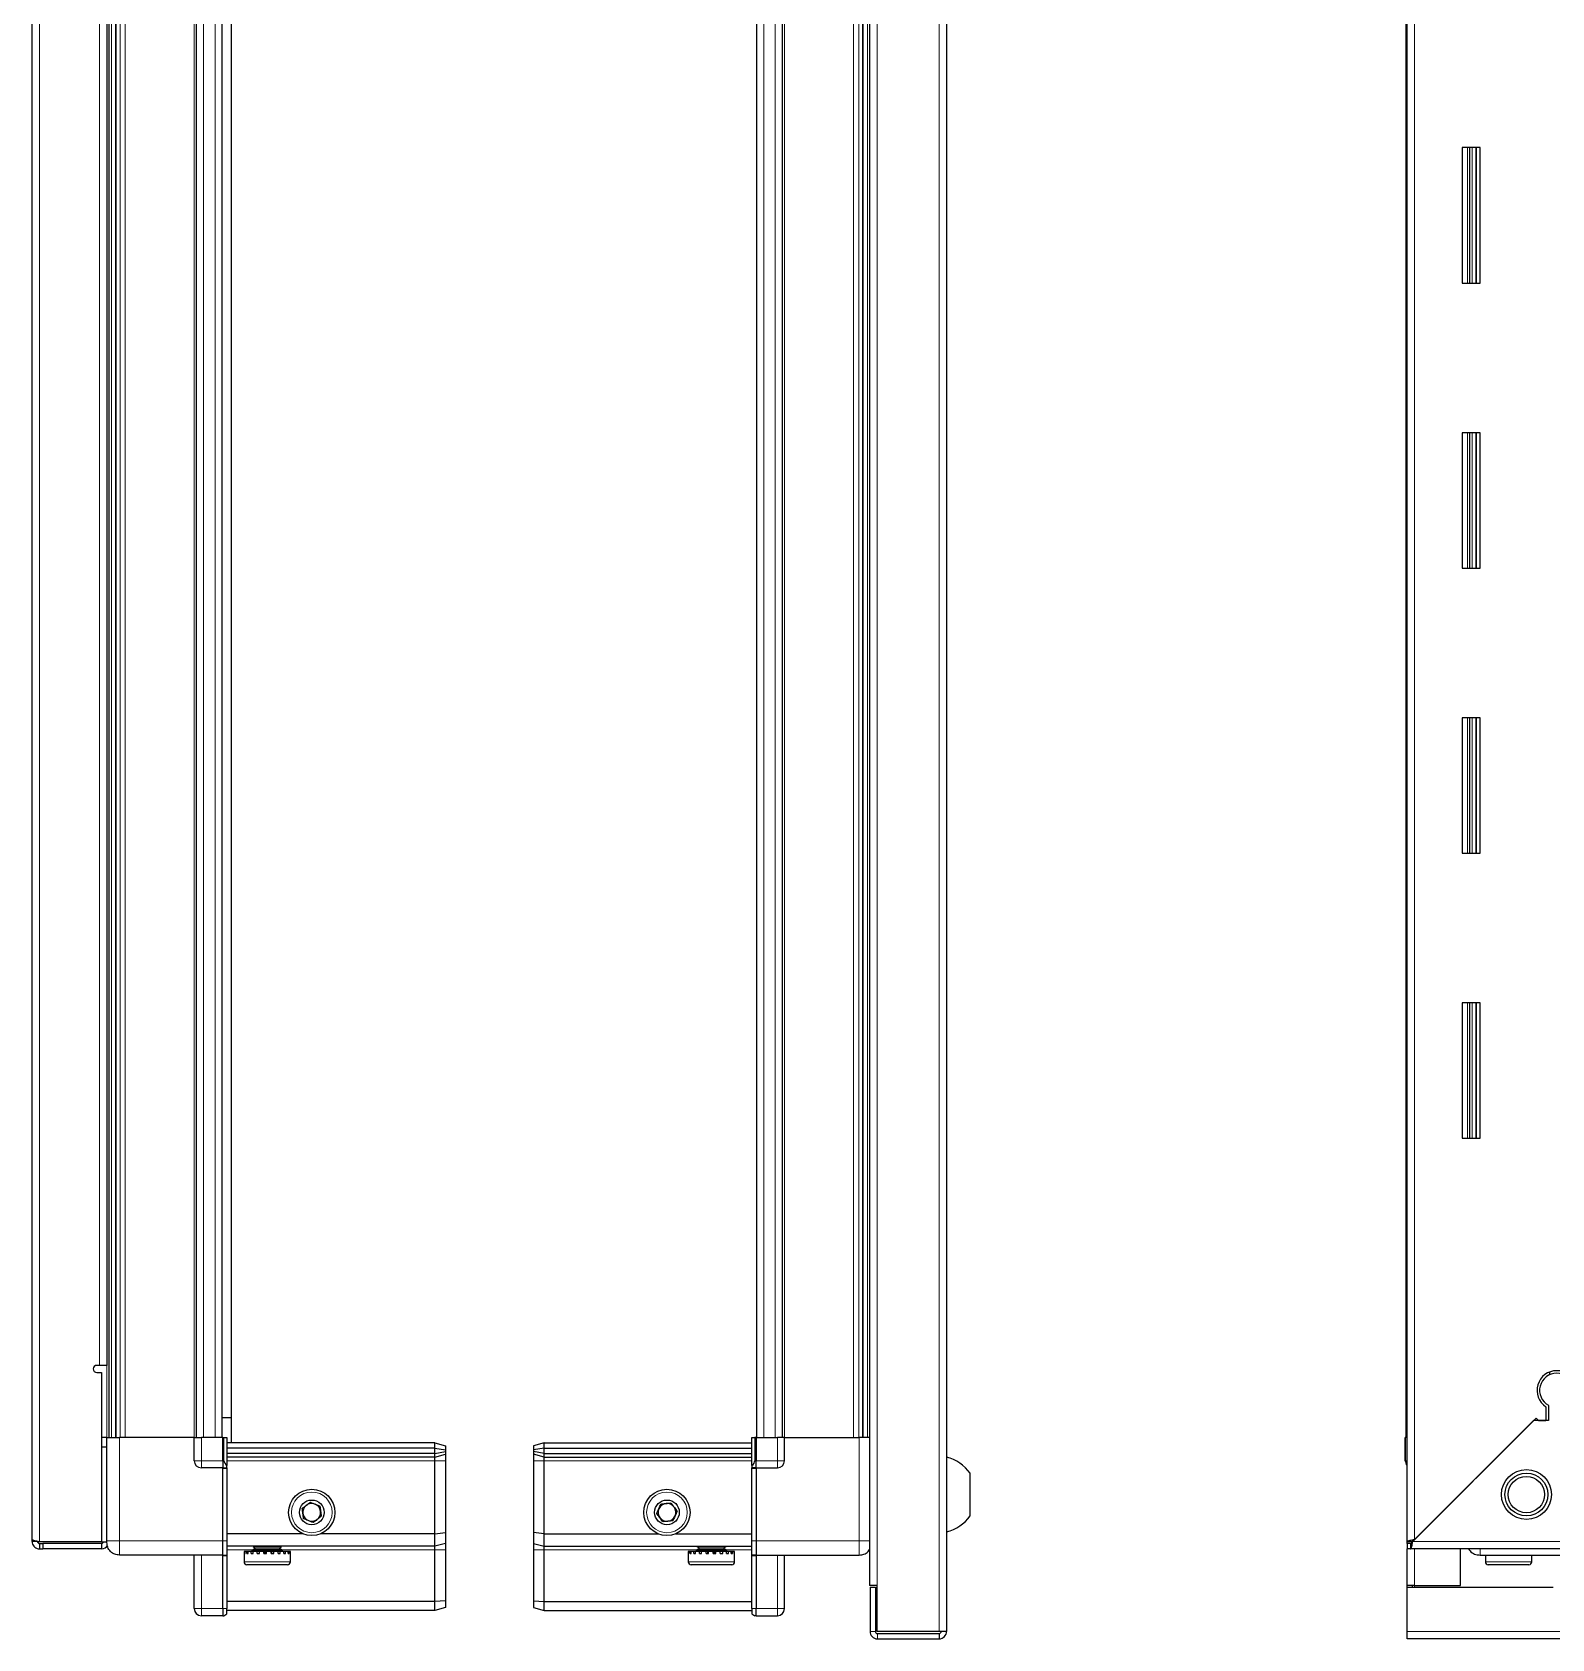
# Model space of a CAD drawing. Header units: millimetres. Extents: x 834 to 3118, y 640 to 2036.
# Drawn here: x 1856.7 to 2283.3, y 1077.3 to 1528.2 of the extents above; entities that cross this region are included whole.
import ezdxf

# ---------------------------------------------------------------- set-up
doc = ezdxf.new("R2010")
doc.units = ezdxf.units.MM

msp = doc.modelspace()

# ---------------------------------------------------------------- linework, layer by layer
at = {"color": 8, "linetype": 'Continuous', "lineweight": 18}
for p, q in [((2111.32, 1874.16), (2111.32, 1079.36)), ((2093.92, 1861.26), (2093.92, 1092.26)), ((1858.82, 1849.01), (1858.82, 1104.51)), ((2244.77, 1848.41), (2244.77, 1105.11)), ((1878.96, 1819.76), (1878.96, 1133.76)), ((1881.4, 1133.76), (1881.4, 1819.76)), ((1882.82, 1819.76), (1882.82, 1133.76)), ((1902.22, 1133.76), (1902.22, 1819.76)), ((1904.87, 1133.76), (1904.87, 1819.76)), ((1908.07, 1133.76), (1908.07, 1819.76)), ((2062.07, 1819.76), (2062.07, 1133.76)), ((2065.27, 1819.76), (2065.27, 1133.76)), ((2067.92, 1819.76), (2067.92, 1133.76)), ((2087.32, 1133.76), (2087.32, 1819.76)), ((2088.74, 1819.76), (2088.74, 1133.76)), ((2091.18, 1133.76), (2091.18, 1819.76)), ((1875.62, 1154.01), (1875.62, 1799.51)), ((2259.67, 1495.76), (2259.67, 1457.76)), ((2260.91, 1495.76), (2260.91, 1457.76)), ((2259.67, 1415.76), (2259.67, 1377.76)), ((2260.91, 1415.76), (2260.91, 1377.76)), ((2259.67, 1335.76), (2259.67, 1297.76)), ((2260.91, 1335.76), (2260.91, 1297.76)), ((2259.67, 1255.76), (2259.67, 1217.76)), ((2260.91, 1255.76), (2260.91, 1217.76)), ((1877.72, 1133.76), (1877.72, 1154.01)), ((1881.22, 1133.76), (1881.22, 1104.76)), ((1904.22, 1133.76), (1904.22, 1127.26)), ((2059.92, 1133.76), (2059.59, 1133.76)), ((2065.92, 1133.76), (2065.92, 1127.26)), ((2088.92, 1133.76), (2088.92, 1104.76)), ((1902.22, 1127.26), (1904.22, 1127.26)), ((1904.22, 1127.26), (1904.22, 1125.26)), ((1910.22, 1127.26), (1904.22, 1127.26)), ((1910.22, 1127.26), (1910.55, 1127.26)), ((1911.42, 1125.06), (1910.22, 1125.06)), ((1969.72, 1127.26), (1911.42, 1127.26)), ((1969.72, 1127.26), (1972.72, 1127.26)), ((2000.42, 1127.26), (1997.42, 1127.26)), ((2000.42, 1127.26), (2058.72, 1127.26)), ((2059.92, 1125.06), (2058.72, 1125.06)), ((2059.92, 1127.26), (2059.59, 1127.26)), ((2059.92, 1127.26), (2065.92, 1127.26)), ((2067.92, 1127.26), (2065.92, 1127.26)), ((2065.92, 1127.26), (2065.92, 1125.26)), ((2242.67, 1127.26), (2242.17, 1127.26)), ((1910.22, 1104.76), (1881.22, 1104.76)), ((1910.22, 1104.76), (1911.42, 1104.76)), ((2059.92, 1104.76), (2058.72, 1104.76)), ((2059.92, 1104.76), (2088.92, 1104.76)), ((1904.22, 1100.76), (1904.22, 1085.76)), ((1911.42, 1100.56), (1910.22, 1100.56)), ((1918.72, 1102.26), (1911.42, 1102.26)), ((1969.72, 1102.26), (1926.72, 1102.26)), ((1972.72, 1102.26), (1969.72, 1102.26)), ((1997.42, 1102.26), (2000.42, 1102.26)), ((2000.42, 1102.26), (2043.42, 1102.26)), ((2051.42, 1102.26), (2058.72, 1102.26)), ((2059.92, 1100.56), (2058.72, 1100.56)), ((2065.92, 1100.76), (2065.92, 1085.76)), ((2244.27, 1104.61), (2307.17, 1104.61)), ((2244.77, 1092.26), (2244.77, 1102.51)), ((1916.39, 1098.86), (1916.22, 1098.86)), ((1929.22, 1098.86), (1916.39, 1098.86)), ((2053.92, 1098.86), (2040.92, 1098.86)), ((2268.98, 1098.86), (2264.67, 1098.86)), ((2277.67, 1098.86), (2268.98, 1098.86)), ((2244.77, 1091.76), (2244.77, 1092.26)), ((1904.22, 1085.76), (1902.22, 1085.76)), ((1910.22, 1085.76), (1904.22, 1085.76)), ((1904.22, 1085.76), (1904.22, 1083.76)), ((1910.22, 1085.76), (1911.42, 1085.76)), ((2059.92, 1085.76), (2058.72, 1085.76)), ((2059.92, 1085.76), (2065.92, 1085.76)), ((2065.92, 1085.76), (2067.92, 1085.76)), ((2065.92, 1085.76), (2065.92, 1083.76)), ((2093.42, 1079.36), (2091.92, 1079.36)), ((2094.02, 1078.76), (2094.02, 1077.26)), ((3041.67, 1079.36), (2242.67, 1079.36))]:
    msp.add_line(p, q, dxfattribs=at)
at = {"color": 7, "linetype": 'Continuous', "lineweight": 25}
for p, q in [((2113.42, 1874.16), (2113.42, 1079.36)), ((2091.82, 1861.26), (2091.82, 1092.26)), ((2242.67, 1104.51), (2242.67, 1849.01)), ((1856.72, 1105.11), (1856.72, 1848.41)), ((1878.37, 1133.76), (1878.37, 1819.76)), ((1880.16, 1819.76), (1880.16, 1133.76)), ((1880.2, 1819.76), (1880.2, 1133.76)), ((1902.87, 1133.76), (1902.87, 1819.76)), ((1910.07, 1133.76), (1910.07, 1819.76)), ((2060.07, 1819.76), (2060.07, 1133.76)), ((2067.27, 1819.76), (2067.27, 1133.76)), ((2089.94, 1133.76), (2089.94, 1819.76)), ((2089.98, 1133.76), (2089.98, 1819.76)), ((2091.77, 1819.76), (2091.77, 1133.76)), ((2242.32, 1819.76), (2242.32, 1133.76)), ((1912.57, 1812.76), (1912.57, 1139.26)), ((1877.72, 1799.51), (1877.72, 1154.01)), ((2263.17, 1495.76), (2258.17, 1495.76)), ((2258.17, 1495.76), (2258.17, 1457.76)), ((2260.32, 1457.76), (2260.32, 1495.76)), ((2262.11, 1457.76), (2262.11, 1495.76)), ((2262.15, 1457.76), (2262.15, 1495.76)), ((2263.17, 1457.76), (2263.17, 1495.76)), ((2258.17, 1457.76), (2263.17, 1457.76)), ((2263.17, 1415.76), (2258.17, 1415.76)), ((2258.17, 1415.76), (2258.17, 1377.76)), ((2260.32, 1377.76), (2260.32, 1415.76)), ((2262.11, 1377.76), (2262.11, 1415.76)), ((2262.15, 1377.76), (2262.15, 1415.76)), ((2263.17, 1377.76), (2263.17, 1415.76)), ((2258.17, 1377.76), (2263.17, 1377.76)), ((2263.17, 1335.76), (2258.17, 1335.76)), ((2258.17, 1335.76), (2258.17, 1297.76)), ((2260.32, 1297.76), (2260.32, 1335.76)), ((2262.11, 1297.76), (2262.11, 1335.76)), ((2262.15, 1297.76), (2262.15, 1335.76)), ((2263.17, 1297.76), (2263.17, 1335.76)), ((2258.17, 1297.76), (2263.17, 1297.76)), ((2263.17, 1255.76), (2258.17, 1255.76)), ((2258.17, 1255.76), (2258.17, 1217.76)), ((2260.32, 1217.76), (2260.32, 1255.76)), ((2262.11, 1217.76), (2262.11, 1255.76)), ((2262.15, 1217.76), (2262.15, 1255.76)), ((2263.17, 1217.76), (2263.17, 1255.76)), ((2258.17, 1217.76), (2263.17, 1217.76)), ((1875.62, 1154.01), (1874.87, 1154.01)), ((1874.87, 1152.01), (1876.22, 1152.01)), ((1877.72, 1154.01), (1875.62, 1154.01)), ((1876.22, 1152.01), (1876.22, 1104.51)), ((2282.67, 1152.13), (2282.67, 1151.37)), ((2281.67, 1142.4), (2281.67, 1138.51)), ((2282.37, 1142.79), (2282.37, 1138.51)), ((1912.57, 1139.26), (1910.07, 1139.26)), ((1912.57, 1139.26), (1912.57, 1132.26)), ((2278.17, 1138.51), (2244.27, 1104.61)), ((2244.77, 1105.11), (2278.87, 1139.21)), ((2282.37, 1138.51), (2278.17, 1138.51)), ((2278.87, 1139.21), (2279.57, 1138.51)), ((2279.57, 1138.51), (2281.67, 1138.51)), ((1877.72, 1133.76), (1876.22, 1133.76)), ((1877.72, 1104.76), (1877.72, 1133.76)), ((1902.22, 1133.76), (1881.22, 1133.76)), ((1902.22, 1127.26), (1902.22, 1133.76)), ((1902.22, 1133.76), (1904.22, 1133.76)), ((1910.22, 1133.76), (1904.22, 1133.76)), ((1910.22, 1127.26), (1910.22, 1133.76)), ((1910.22, 1133.76), (1910.55, 1133.76)), ((1910.55, 1127.26), (1910.55, 1133.76)), ((1910.55, 1133.76), (1911.42, 1133.76)), ((1911.42, 1133.76), (1911.42, 1125.93)), ((1969.72, 1132.26), (1911.42, 1132.26)), ((1969.72, 1130.76), (1969.72, 1132.26)), ((1969.72, 1132.26), (1972.72, 1131.45)), ((2000.42, 1132.26), (1997.42, 1131.45)), ((2000.42, 1130.76), (2000.42, 1132.26)), ((2000.42, 1132.26), (2058.72, 1132.26)), ((2058.72, 1125.93), (2058.72, 1133.76)), ((2058.72, 1133.76), (2059.59, 1133.76)), ((2059.59, 1133.76), (2059.59, 1133.76)), ((2059.59, 1133.76), (2059.59, 1127.26)), ((2059.92, 1133.76), (2059.59, 1133.76)), ((2059.92, 1133.76), (2059.92, 1127.26)), ((2059.92, 1133.76), (2059.92, 1133.76)), ((2059.92, 1133.76), (2065.92, 1133.76)), ((2059.92, 1133.76), (2059.92, 1127.26)), ((2067.92, 1133.76), (2065.92, 1133.76)), ((2067.92, 1127.26), (2067.92, 1133.76)), ((2067.92, 1133.76), (2088.92, 1133.76)), ((2242.17, 1133.76), (2242.17, 1133.76)), ((2242.17, 1127.26), (2242.17, 1133.76)), ((2242.17, 1133.76), (2242.17, 1133.76)), ((2242.17, 1133.76), (2242.17, 1127.26)), ((2242.67, 1133.76), (2242.17, 1133.76)), ((1877.72, 1131.01), (1876.22, 1131.01)), ((1969.72, 1130.76), (1911.42, 1130.76)), ((1969.72, 1129.26), (1911.42, 1129.26)), ((1969.72, 1128.26), (1911.42, 1128.26)), ((1969.72, 1129.26), (1969.72, 1130.76)), ((1969.72, 1130.76), (1972.72, 1130.3)), ((1969.72, 1129.26), (1972.72, 1129.8)), ((1969.72, 1128.26), (1969.72, 1129.26)), ((1969.72, 1128.26), (1972.72, 1129.06)), ((1969.72, 1127.26), (1969.72, 1128.26)), ((1972.72, 1131.45), (1972.72, 1130.3)), ((1972.72, 1130.3), (1972.72, 1129.8)), ((1972.72, 1129.8), (1972.72, 1129.06)), ((1972.72, 1129.06), (1972.72, 1127.26)), ((1997.42, 1131.45), (1997.42, 1130.3)), ((2000.42, 1130.76), (1997.42, 1130.3)), ((1997.42, 1130.3), (1997.42, 1129.8)), ((2000.42, 1129.26), (1997.42, 1129.8)), ((1997.42, 1129.8), (1997.42, 1129.06)), ((2000.42, 1128.26), (1997.42, 1129.06)), ((1997.42, 1129.06), (1997.42, 1127.26)), ((2000.42, 1129.26), (2000.42, 1130.76)), ((2000.42, 1130.76), (2058.72, 1130.76)), ((2000.42, 1129.26), (2058.72, 1129.26)), ((2000.42, 1128.26), (2000.42, 1129.26)), ((2000.42, 1128.26), (2058.72, 1128.26)), ((2000.42, 1127.26), (2000.42, 1128.26)), ((1910.22, 1125.26), (1904.22, 1125.26)), ((1910.22, 1127.26), (1910.22, 1125.26)), ((1910.22, 1127.26), (1910.22, 1125.26)), ((1910.22, 1125.26), (1911.42, 1125.26)), ((1910.22, 1125.06), (1910.22, 1125.26)), ((1910.22, 1104.76), (1910.22, 1125.06)), ((1911.42, 1125.26), (1911.42, 1125.93)), ((1911.42, 1125.26), (1911.42, 1125.06)), ((1911.42, 1125.06), (1911.42, 1104.76)), ((1969.72, 1106.76), (1969.72, 1127.26)), ((1972.72, 1127.26), (1972.72, 1107.09)), ((1997.42, 1127.26), (1997.42, 1107.09)), ((2000.42, 1106.76), (2000.42, 1127.26)), ((2058.72, 1125.93), (2058.72, 1125.26)), ((2059.92, 1125.26), (2058.72, 1125.26)), ((2058.72, 1125.06), (2058.72, 1125.26)), ((2058.72, 1104.76), (2058.72, 1125.06)), ((2059.92, 1125.26), (2059.92, 1127.26)), ((2059.92, 1125.26), (2059.92, 1125.06)), ((2059.92, 1125.26), (2065.92, 1125.26)), ((2059.92, 1125.06), (2059.92, 1104.76)), ((2120.02, 1111.76), (2120.02, 1123.76)), ((2242.67, 1125.93), (2242.67, 1125.93)), ((1856.72, 1104.61), (1856.72, 1105.11)), ((1910.22, 1100.76), (1910.22, 1104.76)), ((1932.72, 1106.76), (1911.42, 1106.76)), ((1911.42, 1104.76), (1911.42, 1100.76)), ((1969.72, 1106.76), (1937.72, 1106.76)), ((1969.72, 1106.76), (1972.72, 1107.09)), ((1969.72, 1103.26), (1969.72, 1106.76)), ((1972.72, 1107.09), (1972.72, 1104.06)), ((2000.42, 1106.76), (1997.42, 1107.09)), ((1997.42, 1107.09), (1997.42, 1104.06)), ((2000.42, 1106.76), (2032.42, 1106.76)), ((2000.42, 1103.26), (2000.42, 1106.76)), ((2037.42, 1106.76), (2058.72, 1106.76)), ((2058.72, 1100.76), (2058.72, 1104.76)), ((2059.92, 1104.76), (2059.92, 1100.76)), ((1858.22, 1104.61), (1856.72, 1104.61)), ((1876.22, 1104.51), (1858.82, 1104.51)), ((1858.82, 1104.01), (1858.82, 1102.51)), ((1858.82, 1104.01), (1859.72, 1104.01)), ((1858.82, 1102.51), (1859.72, 1102.51)), ((1859.72, 1104.01), (1859.72, 1102.51)), ((1876.22, 1104.01), (1859.72, 1104.01)), ((1876.22, 1102.51), (1859.72, 1102.51)), ((1876.22, 1104.51), (1877.72, 1104.51)), ((1876.22, 1104.01), (1876.22, 1102.51)), ((1910.22, 1100.76), (1881.22, 1100.76)), ((1902.22, 1085.76), (1902.22, 1100.76)), ((1910.22, 1100.76), (1911.42, 1100.76)), ((1910.22, 1100.56), (1910.22, 1100.76)), ((1910.22, 1085.76), (1910.22, 1100.56)), ((1969.72, 1103.26), (1911.42, 1103.26)), ((1911.42, 1100.76), (1911.42, 1100.56)), ((1911.42, 1100.56), (1911.42, 1085.76)), ((1916.22, 1101.76), (1916.22, 1098.86)), ((1916.32, 1101.76), (1916.22, 1101.76)), ((1916.32, 1101.26), (1916.32, 1101.76)), ((1916.48, 1101.76), (1916.32, 1101.76)), ((1916.32, 1101.26), (1916.48, 1101.26)), ((1916.48, 1101.26), (1916.48, 1101.76)), ((1916.97, 1101.76), (1916.48, 1101.76)), ((1916.97, 1101.26), (1916.97, 1101.76)), ((1917.35, 1101.76), (1916.97, 1101.76)), ((1916.97, 1101.26), (1917.35, 1101.26)), ((1917.35, 1101.26), (1917.35, 1101.76)), ((1918.19, 1101.76), (1917.35, 1101.76)), ((1918.19, 1101.26), (1918.19, 1101.76)), ((1918.75, 1101.76), (1918.19, 1101.76)), ((1918.19, 1101.26), (1918.75, 1101.26)), ((1918.32, 1101.86), (1918.32, 1101.76)), ((1923.72, 1101.86), (1918.32, 1101.86)), ((1918.72, 1103.26), (1918.72, 1103.22)), ((1918.72, 1103.22), (1919.41, 1102.74)), ((1918.82, 1103.22), (1918.72, 1103.22)), ((1919.41, 1102.74), (1918.72, 1102.26)), ((1918.82, 1102.26), (1918.72, 1102.26)), ((1918.75, 1101.26), (1918.75, 1101.76)), ((1919.85, 1101.76), (1918.75, 1101.76)), ((1926.72, 1103.22), (1918.82, 1103.22)), ((1926.72, 1102.26), (1918.82, 1102.26)), ((1919.5, 1102.74), (1919.41, 1102.74)), ((1926.03, 1102.74), (1919.5, 1102.74)), ((1919.85, 1101.26), (1919.85, 1101.76)), ((1920.54, 1101.76), (1919.85, 1101.76)), ((1919.85, 1101.26), (1920.54, 1101.26)), ((1920.54, 1101.26), (1920.54, 1101.76)), ((1921.8, 1101.76), (1920.54, 1101.76)), ((1921.8, 1101.26), (1921.8, 1101.76)), ((1922.1, 1101.76), (1921.8, 1101.76)), ((1921.8, 1101.26), (1922.53, 1101.26)), ((1922.1, 1101.26), (1922.1, 1101.76)), ((1922.53, 1101.26), (1922.53, 1101.76)), ((1923.83, 1101.76), (1922.53, 1101.76)), ((1927.12, 1101.86), (1923.72, 1101.86)), ((1923.83, 1101.26), (1923.83, 1101.76)), ((1923.83, 1101.26), (1924.55, 1101.26)), ((1923.96, 1101.26), (1923.96, 1101.76)), ((1924.55, 1101.76), (1923.96, 1101.76)), ((1924.55, 1101.26), (1924.55, 1101.76)), ((1925.76, 1101.76), (1924.55, 1101.76)), ((1925.76, 1101.26), (1925.76, 1101.76)), ((1926.39, 1101.76), (1925.76, 1101.76)), ((1925.76, 1101.26), (1926.39, 1101.26)), ((1926.03, 1102.74), (1926.72, 1103.22)), ((1926.72, 1102.26), (1926.03, 1102.74)), ((1926.39, 1101.26), (1926.39, 1101.76)), ((1927.38, 1101.76), (1926.39, 1101.76)), ((1926.72, 1103.22), (1926.72, 1103.26)), ((1927.12, 1101.76), (1927.12, 1101.86)), ((1927.38, 1101.26), (1927.38, 1101.76)), ((1927.87, 1101.76), (1927.38, 1101.76)), ((1927.38, 1101.26), (1927.87, 1101.26)), ((1927.87, 1101.26), (1927.87, 1101.76)), ((1928.55, 1101.76), (1927.87, 1101.76)), ((1928.55, 1101.26), (1928.55, 1101.76)), ((1928.84, 1101.76), (1928.55, 1101.76)), ((1928.55, 1101.26), (1928.84, 1101.26)), ((1928.84, 1101.26), (1928.84, 1101.76)), ((1929.15, 1101.76), (1928.84, 1101.76)), ((1929.15, 1101.26), (1929.15, 1101.76)), ((1929.22, 1101.76), (1929.15, 1101.76)), ((1929.15, 1101.26), (1929.22, 1101.26)), ((1929.22, 1098.86), (1929.22, 1101.76)), ((1929.22, 1101.26), (1929.22, 1101.76)), ((1929.22, 1101.76), (1929.22, 1101.76)), ((1972.72, 1104.06), (1969.72, 1103.26)), ((1969.72, 1102.26), (1969.72, 1103.26)), ((1969.72, 1087.76), (1969.72, 1102.26)), ((1972.72, 1104.06), (1972.72, 1102.26)), ((1972.72, 1102.26), (1972.72, 1087.91)), ((1997.42, 1104.06), (2000.42, 1103.26)), ((1997.42, 1104.06), (1997.42, 1102.26)), ((1997.42, 1102.26), (1997.42, 1087.91)), ((2000.42, 1103.26), (2058.72, 1103.26)), ((2000.42, 1102.26), (2000.42, 1103.26)), ((2000.42, 1087.76), (2000.42, 1102.26)), ((2040.92, 1101.76), (2040.92, 1098.86)), ((2040.94, 1101.76), (2040.92, 1101.76)), ((2040.94, 1101.26), (2040.94, 1101.76)), ((2041.04, 1101.76), (2040.94, 1101.76)), ((2040.94, 1101.26), (2041.04, 1101.26)), ((2041.04, 1101.26), (2041.04, 1101.76)), ((2041.41, 1101.76), (2041.04, 1101.76)), ((2041.41, 1101.26), (2041.41, 1101.76)), ((2041.73, 1101.76), (2041.41, 1101.76)), ((2041.41, 1101.26), (2041.73, 1101.26)), ((2041.73, 1101.26), (2041.73, 1101.76)), ((2042.47, 1101.76), (2041.73, 1101.76)), ((2042.47, 1101.26), (2042.47, 1101.76)), ((2042.97, 1101.76), (2042.47, 1101.76)), ((2042.47, 1101.26), (2042.97, 1101.26)), ((2042.97, 1101.26), (2042.97, 1101.76)), ((2044.01, 1101.76), (2042.97, 1101.76)), ((2043.02, 1101.86), (2043.02, 1101.76)), ((2051.82, 1101.86), (2043.02, 1101.86)), ((2043.42, 1103.26), (2043.42, 1103.22)), ((2043.42, 1103.22), (2044.11, 1102.74)), ((2051.42, 1103.22), (2043.42, 1103.22)), ((2044.11, 1102.74), (2043.42, 1102.26)), ((2051.42, 1102.26), (2043.42, 1102.26)), ((2044.01, 1101.26), (2044.01, 1101.76)), ((2044.66, 1101.76), (2044.01, 1101.76)), ((2044.01, 1101.26), (2044.66, 1101.26)), ((2050.73, 1102.74), (2044.11, 1102.74)), ((2044.66, 1101.26), (2044.66, 1101.76)), ((2045.89, 1101.76), (2044.66, 1101.76)), ((2045.89, 1101.26), (2045.89, 1101.76)), ((2046.38, 1101.76), (2045.89, 1101.76)), ((2045.89, 1101.26), (2046.61, 1101.26)), ((2046.38, 1101.26), (2046.38, 1101.76)), ((2046.61, 1101.26), (2046.61, 1101.76)), ((2047.91, 1101.76), (2046.61, 1101.76)), ((2047.91, 1101.26), (2047.91, 1101.76)), ((2047.91, 1101.26), (2048.64, 1101.26)), ((2048.25, 1101.26), (2048.25, 1101.76)), ((2048.64, 1101.76), (2048.25, 1101.76)), ((2048.64, 1101.26), (2048.64, 1101.76)), ((2049.89, 1101.76), (2048.64, 1101.76)), ((2049.89, 1101.26), (2049.89, 1101.76)), ((2050.56, 1101.76), (2049.89, 1101.76)), ((2049.89, 1101.26), (2050.56, 1101.26)), ((2050.56, 1101.26), (2050.56, 1101.76)), ((2051.63, 1101.76), (2050.56, 1101.76)), ((2050.73, 1102.74), (2051.42, 1103.22)), ((2051.42, 1102.26), (2050.73, 1102.74)), ((2051.42, 1103.22), (2051.42, 1103.26)), ((2051.63, 1101.26), (2051.63, 1101.76)), ((2052.16, 1101.76), (2051.63, 1101.76)), ((2051.63, 1101.26), (2052.16, 1101.26)), ((2051.82, 1101.76), (2051.82, 1101.86)), ((2052.16, 1101.26), (2052.16, 1101.76)), ((2052.95, 1101.76), (2052.16, 1101.76)), ((2052.95, 1101.26), (2052.95, 1101.76)), ((2053.3, 1101.76), (2052.95, 1101.76)), ((2052.95, 1101.26), (2053.3, 1101.26)), ((2053.3, 1101.26), (2053.3, 1101.76)), ((2053.74, 1101.76), (2053.3, 1101.76)), ((2053.74, 1101.26), (2053.74, 1101.76)), ((2053.87, 1101.76), (2053.74, 1101.76)), ((2053.74, 1101.26), (2053.87, 1101.26)), ((2053.87, 1101.26), (2053.87, 1101.76)), ((2053.92, 1101.76), (2053.87, 1101.76)), ((2053.92, 1098.86), (2053.92, 1101.76)), ((2059.92, 1100.76), (2058.72, 1100.76)), ((2058.72, 1100.56), (2058.72, 1100.76)), ((2058.72, 1085.76), (2058.72, 1100.56)), ((2059.92, 1100.76), (2059.92, 1100.56)), ((2059.92, 1100.76), (2088.92, 1100.76)), ((2059.92, 1100.56), (2059.92, 1085.76)), ((2059.92, 1100.56), (2059.92, 1085.76)), ((2067.92, 1085.76), (2067.92, 1100.76)), ((2242.67, 1104.01), (2242.67, 1104.51)), ((2244.17, 1104.51), (2242.67, 1104.51)), ((2242.67, 1104.01), (2242.67, 1102.51)), ((2243.67, 1104.01), (2242.67, 1104.01)), ((2242.67, 1092.26), (2242.67, 1102.51)), ((2243.67, 1102.51), (2242.67, 1102.51)), ((2243.67, 1104.01), (2243.67, 1102.51)), ((2307.17, 1102.51), (2243.67, 1102.51)), ((2257.67, 1092.26), (2257.67, 1102.51)), ((2263.17, 1100.76), (2292.17, 1100.76)), ((2264.67, 1100.76), (2264.67, 1098.86)), ((2277.67, 1098.86), (2277.67, 1100.76)), ((1917.17, 1098.06), (1917.02, 1098.06)), ((1928.42, 1098.06), (1917.17, 1098.06)), ((2053.12, 1098.06), (2041.72, 1098.06)), ((2269.25, 1098.06), (2265.47, 1098.06)), ((2276.87, 1098.06), (2269.25, 1098.06)), ((2093.92, 1092.26), (2091.82, 1092.26)), ((2091.92, 1091.76), (2093.42, 1091.76)), ((2091.92, 1091.76), (2091.92, 1079.36)), ((2093.42, 1091.76), (2093.42, 1079.36)), ((2093.92, 1079.36), (2093.92, 1092.26)), ((2244.77, 1092.26), (2242.67, 1092.26)), ((2242.67, 1091.76), (2242.67, 1092.26)), ((2242.67, 1079.36), (2242.67, 1091.76)), ((2242.67, 1091.76), (2283.67, 1091.76)), ((2244.17, 1091.76), (2244.17, 1092.26)), ((2244.77, 1092.26), (2257.67, 1092.26)), ((1969.72, 1087.76), (1911.42, 1087.76)), ((1972.72, 1087.91), (1969.72, 1087.76)), ((1969.72, 1085.26), (1969.72, 1087.76)), ((1972.72, 1087.91), (1972.72, 1086.06)), ((1997.42, 1087.91), (2000.42, 1087.76)), ((1997.42, 1087.91), (1997.42, 1086.06)), ((2000.42, 1087.76), (2058.72, 1087.76)), ((2000.42, 1085.26), (2000.42, 1087.76)), ((1910.22, 1083.76), (1904.22, 1083.76)), ((1910.22, 1085.76), (1910.22, 1083.76)), ((1910.22, 1083.76), (1910.55, 1083.76)), ((1910.22, 1083.76), (1910.22, 1083.76)), ((1910.22, 1083.76), (1910.55, 1083.76)), ((1910.55, 1083.76), (1911.42, 1084.26)), ((1910.55, 1083.76), (1911.42, 1084.26)), ((1911.42, 1084.26), (1911.42, 1085.76)), ((1969.72, 1085.26), (1911.42, 1085.26)), ((1972.72, 1086.06), (1969.72, 1085.26)), ((1997.42, 1086.06), (2000.42, 1085.26)), ((2000.42, 1085.26), (2058.72, 1085.26)), ((2058.72, 1085.76), (2058.72, 1084.26)), ((2058.72, 1084.26), (2059.59, 1083.76)), ((2059.92, 1083.76), (2059.59, 1083.76)), ((2059.92, 1083.76), (2059.92, 1085.76)), ((2059.92, 1083.76), (2065.92, 1083.76)), ((2111.32, 1079.36), (2093.92, 1079.36)), ((2094.02, 1078.76), (2111.32, 1078.76)), ((2113.42, 1079.36), (2111.32, 1079.36)), ((2111.32, 1078.76), (2111.32, 1077.26)), ((2242.67, 1077.26), (2242.67, 1079.36)), ((2094.02, 1077.26), (2111.32, 1077.26)), ((3041.67, 1077.26), (2242.67, 1077.26))]:
    msp.add_line(p, q, dxfattribs=at)
for centre, radius in [((2276.17, 1117.76), 7), ((2276.17, 1117.76), 6.02), ((2276.17, 1117.76), 5.1), ((1935.22, 1112.76), 6.5), ((2034.92, 1112.76), 6.5), ((1935.22, 1112.76), 3.46), ((2034.92, 1112.76), 3.46)]:
    msp.add_circle(centre, radius, dxfattribs=at)
at = {"color": 8, "linetype": 'Continuous', "lineweight": 18}
for centre in [(1935.22, 1112.76), (2034.92, 1112.76)]:
    msp.add_circle(centre, 5.7, dxfattribs=at)
at = {"color": 7, "linetype": 'Continuous', "lineweight": 25}
for centre, radius, start, end in [((1874.87, 1153.01), 1, 90, 270), ((2284.67, 1147.01), 5.5, 303.0557, 236.9443), ((2284.67, 1147.01), 4.8, 298.631, 241.369), ((2110.4, 1116.73), 11.91, 36.1266, 75.2996), ((1904.22, 1127.26), 2, 180, 270), ((2065.92, 1127.26), 2, 270, 0), ((2244.17, 1127.26), 2, 180, 221.3942), ((1935.22, 1112.76), 2.5, 127.9842, 187.9842), ((1935.22, 1112.76), 2.5, 67.9842, 127.9842), ((1935.22, 1112.76), 2.5, 7.9842, 67.9842), ((2034.92, 1112.76), 2.5, 155.9116, 215.9116), ((2034.92, 1112.76), 2.5, 95.9116, 155.9116), ((2034.92, 1112.76), 2.5, 35.9116, 95.9116), ((2034.92, 1112.76), 2.5, 335.9116, 35.9116), ((1935.22, 1112.76), 2.5, 187.9842, 247.9842), ((1935.22, 1112.76), 2.5, 247.9842, 307.9842), ((1935.22, 1112.76), 2.5, 307.9842, 7.9842), ((2034.92, 1112.76), 2.5, 215.9116, 275.9116), ((2034.92, 1112.76), 2.5, 275.9116, 335.9116), ((2110.4, 1118.78), 11.91, 284.7004, 323.8734), ((1858.72, 1105.01), 0.5, 243.5844, 270), ((1876.12, 1104.61), 0.6, 270, 350.4059), ((1876.12, 1104.61), 2.1, 272.7294, 327.8305), ((1918.32, 1102.26), 0.4, 270, 0), ((1927.12, 1102.26), 0.4, 180, 270), ((2043.02, 1102.26), 0.4, 270, 360), ((2051.82, 1102.26), 0.4, 180, 270), ((1917.02, 1098.86), 0.8, 180, 270), ((1928.42, 1098.86), 0.8, 270, 360), ((2041.72, 1098.86), 0.8, 180, 270), ((2053.12, 1098.86), 0.8, 270, 360), ((2265.47, 1098.86), 0.8, 180, 270), ((2276.87, 1098.86), 0.8, 270, 360), ((1904.22, 1085.76), 2, 180, 270), ((2065.92, 1085.76), 2, 270, 0), ((2094.02, 1079.36), 2.1, 180, 270), ((2094.02, 1079.36), 0.6, 180, 270), ((2111.32, 1079.36), 2.1, 270, 0), ((2111.32, 1079.36), 0.6, 270, 0)]:
    msp.add_arc(centre, radius, start, end, dxfattribs=at)
for centre, start_param, end_param in [((1914.02, 1127.26), 3.141593, 3.864327), ((2056.12, 1127.26), 5.560451, 6.283185)]:
    msp.add_ellipse(centre, major_axis=(3.46, 0), ratio=0.57735, start_param=start_param, end_param=end_param, dxfattribs=at)
for points, knots in [([(1877.72, 1133.76), (1877.76, 1133.76), (1877.84, 1133.76), (1878.44, 1133.76), (1879.33, 1133.76), (1880.31, 1133.76), (1880.96, 1133.76), (1881.22, 1133.76)], [0, 0, 0, 0, 0.214694, 0.429388, 0.644082, 0.858775, 1, 1, 1, 1]), ([(2091.77, 1133.76), (2091.73, 1133.76), (2091.51, 1133.76), (2090.79, 1133.76), (2089.83, 1133.76), (2089.18, 1133.76), (2088.92, 1133.76)], [0, 0, 0, 0, 0.071707, 0.420979, 0.770251, 1, 1, 1, 1]), ([(1932.54, 1113.84), (1932.95, 1114.16), (1933.71, 1114.75), (1934.47, 1115.34), (1934.82, 1115.62)], [0, 0, 0, 0, 0.534686, 1, 1, 1, 1]), ([(1932.94, 1110.98), (1932.93, 1111.1), (1932.84, 1111.7), (1932.71, 1112.68), (1932.59, 1113.5), (1932.54, 1113.84)], [0, 0, 0, 0, 0.133125, 0.637099, 1, 1, 1, 1]), ([(1934.82, 1115.62), (1935.3, 1115.42), (1936.19, 1115.06), (1937.08, 1114.7), (1937.49, 1114.53)], [0, 0, 0, 0, 0.534686, 1, 1, 1, 1]), ([(1937.49, 1114.53), (1937.54, 1114.19), (1937.66, 1113.38), (1937.8, 1112.39), (1937.88, 1111.8), (1937.9, 1111.67)], [0, 0, 0, 0, 0.362901, 0.866875, 1, 1, 1, 1]), ([(2032.05, 1112.46), (2032.26, 1112.93), (2032.65, 1113.81), (2033.04, 1114.69), (2033.23, 1115.1)], [0, 0, 0, 0, 0.534686, 1, 1, 1, 1]), ([(2033.23, 1115.1), (2033.57, 1115.13), (2034.39, 1115.22), (2035.38, 1115.32), (2035.97, 1115.38), (2036.1, 1115.39)], [0, 0, 0, 0, 0.362901, 0.866875, 1, 1, 1, 1]), ([(2036.1, 1115.39), (2036.4, 1114.97), (2036.97, 1114.19), (2037.53, 1113.42), (2037.79, 1113.05)], [0, 0, 0, 0, 0.534686, 1, 1, 1, 1]), ([(1935.62, 1109.9), (1935.14, 1110.09), (1934.25, 1110.45), (1933.36, 1110.81), (1932.94, 1110.98)], [0, 0, 0, 0, 0.534686, 1, 1, 1, 1]), ([(1937.9, 1111.67), (1937.49, 1111.36), (1936.73, 1110.76), (1935.97, 1110.17), (1935.62, 1109.9)], [0, 0, 0, 0, 0.534686, 1, 1, 1, 1]), ([(2033.74, 1110.12), (2033.44, 1110.54), (2032.87, 1111.32), (2032.31, 1112.1), (2032.05, 1112.46)], [0, 0, 0, 0, 0.5346859, 1, 1, 1, 1]), ([(2036.61, 1110.42), (2036.49, 1110.41), (2035.89, 1110.34), (2034.9, 1110.24), (2034.08, 1110.16), (2033.74, 1110.12)], [0, 0, 0, 0, 0.1331247, 0.6370994, 1, 1, 1, 1]), ([(2037.79, 1113.05), (2037.58, 1112.58), (2037.19, 1111.7), (2036.79, 1110.83), (2036.61, 1110.42)], [0, 0, 0, 0, 0.534686, 1, 1, 1, 1]), ([(1858.82, 1104.51), (1858.57, 1104.55), (1858.07, 1104.64), (1857.43, 1104.78), (1856.97, 1104.91), (1856.75, 1105.02), (1856.73, 1105.08), (1856.72, 1105.11)], [0, 0, 0, 0, 0.2302553, 0.4485219, 0.6667858, 0.8850496, 1, 1, 1, 1]), ([(1877.72, 1104.26), (1877.72, 1104.26), (1877.72, 1104.28), (1877.72, 1104.4), (1877.72, 1104.56), (1877.72, 1104.69), (1877.72, 1104.76)], [0, 0, 0, 0, 0.249394, 0.500333, 0.750167, 1, 1, 1, 1]), ([(2244.77, 1105.11), (2244.52, 1105.06), (2244.02, 1104.97), (2243.38, 1104.84), (2242.92, 1104.71), (2242.7, 1104.6), (2242.68, 1104.53), (2242.67, 1104.51)], [0, 0, 0, 0, 0.230255, 0.448522, 0.666786, 0.88505, 1, 1, 1, 1]), ([(1856.72, 1104.61), (1856.75, 1104.35), (1856.8, 1103.86), (1857.19, 1103.22), (1857.75, 1102.75), (1858.33, 1102.53), (1858.69, 1102.51), (1858.82, 1102.51)], [0, 0, 0, 0, 0.230255, 0.448522, 0.666786, 0.88505, 1, 1, 1, 1]), ([(1881.22, 1100.76), (1880.78, 1100.8), (1880.1, 1100.88), (1879.29, 1101.31), (1878.73, 1101.76), (1878.27, 1102.32), (1877.84, 1103.14), (1877.77, 1103.82), (1877.72, 1104.26)], [0, 0, 0, 0, 0.239457, 0.368361, 0.5, 0.631639, 0.760543, 1, 1, 1, 1]), ([(2088.92, 1100.76), (2089.36, 1100.8), (2090.04, 1100.88), (2090.85, 1101.31), (2091.41, 1101.75), (2091.68, 1102.12), (2091.82, 1102.31)], [0, 0, 0, 0, 0.384298, 0.591173, 0.802437, 1, 1, 1, 1]), ([(2243.67, 1102.51), (2243.72, 1102.53), (2243.81, 1102.59), (2243.94, 1102.98), (2244.07, 1103.54), (2244.18, 1104.12), (2244.25, 1104.48), (2244.27, 1104.61)], [0, 0, 0, 0, 0.230255, 0.448522, 0.666786, 0.88505, 1, 1, 1, 1]), ([(2259.96, 1102.51), (2260.08, 1102.31), (2260.46, 1101.66), (2261.62, 1100.95), (2262.65, 1100.82), (2263.17, 1100.76)], [0, 0, 0, 0, 0.18225, 0.591125, 1, 1, 1, 1])]:
    msp.add_open_spline(points, degree=3, knots=knots, dxfattribs=at)
at = {"color": 8, "linetype": 'Continuous', "lineweight": 18}
for points, knots in [([(1881.22, 1104.76), (1880.78, 1104.76), (1880.1, 1104.76), (1879.29, 1104.76), (1878.73, 1104.76), (1878.27, 1104.76), (1877.84, 1104.76), (1877.77, 1104.76), (1877.72, 1104.76)], [0, 0, 0, 0, 0.2394568, 0.3683607, 0.5, 0.6316393, 0.7605432, 1, 1, 1, 1]), ([(2088.92, 1104.76), (2089.36, 1104.76), (2090.04, 1104.76), (2090.85, 1104.76), (2091.41, 1104.76), (2091.68, 1104.76), (2091.82, 1104.76)], [0, 0, 0, 0, 0.384298, 0.591173, 0.802437, 1, 1, 1, 1]), ([(2263.17, 1100.76), (2263.17, 1100.8), (2263.17, 1100.88), (2263.17, 1101.31), (2263.17, 1101.77), (2263.17, 1102.18), (2263.17, 1102.45), (2263.17, 1102.51)], [0, 0, 0, 0, 0.359753, 0.553414, 0.751185, 0.948956, 1, 1, 1, 1])]:
    msp.add_open_spline(points, degree=3, knots=knots, dxfattribs=at)
for points in [[(1881.22, 1104.76), (1881.22, 1104.23), (1881.22, 1103.18), (1881.22, 1101.86), (1881.22, 1100.94), (1881.22, 1100.82), (1881.22, 1100.76)], [(2088.92, 1104.76), (2088.92, 1104.23), (2088.92, 1103.18), (2088.92, 1101.86), (2088.92, 1100.94), (2088.92, 1100.82), (2088.92, 1100.76)]]:
    msp.add_open_spline(points, degree=3, dxfattribs=at)
at = {"color": 7, "linetype": 'Continuous', "lineweight": 25}
for points in [[(2244.77, 1105.11), (2244.69, 1105.06), (2244.53, 1104.96), (2244.34, 1104.81), (2244.2, 1104.66), (2244.18, 1104.56), (2244.17, 1104.51)], [(1858.22, 1104.61), (1858.23, 1104.53), (1858.25, 1104.37), (1858.39, 1104.17), (1858.58, 1104.03), (1858.74, 1104.02), (1858.82, 1104.01)], [(2243.67, 1104.01), (2243.72, 1104.02), (2243.82, 1104.03), (2243.97, 1104.17), (2244.12, 1104.37), (2244.22, 1104.53), (2244.27, 1104.61)]]:
    msp.add_open_spline(points, degree=3, dxfattribs=at)

doc.saveas('drawing.dxf')
